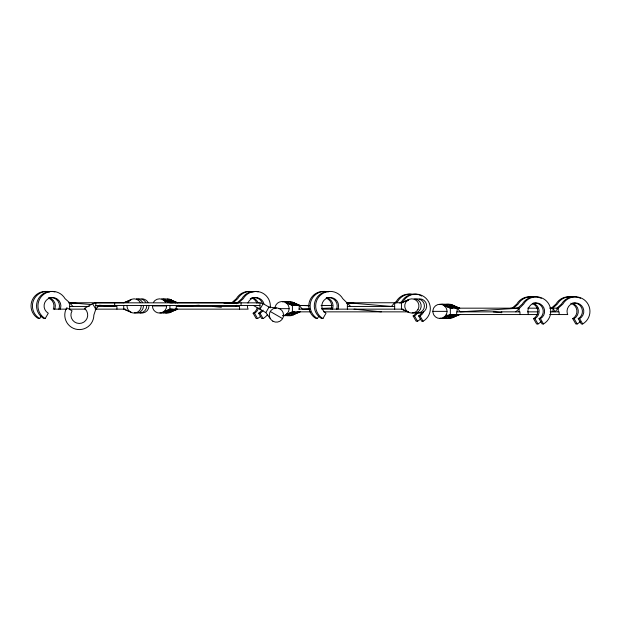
<?xml version="1.0" encoding="UTF-8"?>
<svg xmlns="http://www.w3.org/2000/svg" width="621" height="621" viewBox="0 0 621 621"><rect width="100%" height="100%" fill="white"/><g stroke="black" fill="none" stroke-linecap="round" stroke-linejoin="round"><path stroke-width="0.93" d="M54.648 309.149L55.067 308.125A8.399 8.399 -90 0 0 49.129 297.832M58.785 309.149L59.205 308.125A8.399 8.399 -90 0 0 48.927 297.832M60.159 309.149L60.586 308.125A8.399 8.399 -90 0 0 55.347 298.057A8.399 8.399 -90 0 0 44.859 302.396A8.399 8.399 -90 0 0 48.275 313.225L45.209 318.542L43.835 318.542A14.539 14.531 -90 0 1 54.858 291.901M330.993 309.149L331.42 308.125A8.399 8.399 -90 0 0 326.18 298.057M332.375 309.149L332.794 308.125A8.399 8.399 -90 0 0 326.856 297.832M336.512 309.149L336.931 308.125A8.399 8.399 -90 0 0 326.646 297.832M337.886 309.149L338.313 308.125A8.399 8.399 -90 0 0 333.073 298.057A8.399 8.399 -90 0 0 322.586 302.396A8.399 8.399 -90 0 0 326.002 313.225L322.936 318.542L321.554 318.542A14.539 14.531 -90 0 1 328.82 291.412M49.346 291.901A14.539 14.531 -90 0 0 38.316 318.542L39.69 318.542L41.444 315.507M276.43 307.938L269.025 307.084L263.149 303.692L259.951 309.227L259.951 302.831L95.797 302.831L92.599 303.692L84.378 308.435L85.263 309.111A8.399 8.399 0 0 1 85.752 320.452A8.399 8.399 0 0 1 74.497 321.934A8.399 8.399 0 0 1 72.044 310.849L66.726 307.783A14.539 14.539 0 0 0 75.552 329.099A14.539 14.539 0 0 0 93.856 315.049L95.797 309.227L95.797 302.831M270.275 318.604L265.835 312.619L269.025 307.084M323.308 291.412A14.539 14.531 -90 0 0 316.042 318.542L317.416 318.542L318.736 316.268M114.784 305.214L113.705 306.44L99.337 305.237M235.421 306.44L236.5 305.214M515.841 311.851L523.658 304.096A14.539 14.531 -90 0 1 546.519 301.084A14.539 14.531 -90 0 1 543.507 323.96L542.133 323.96L539.067 318.643A8.399 8.399 -90 0 0 533.408 303.095M99.026 305.54L95.797 309.227L92.599 303.692M229.025 303.358L238.65 302.753L243.238 298.678A14.539 14.531 -90 0 1 270.228 307.845M394.358 303.133L396.322 301.387A14.539 14.531 -90 0 1 412.67 294.61M395.732 303.133L397.696 301.387A14.539 14.531 -90 0 1 414.044 294.61M399.87 303.133L401.834 301.387A14.539 14.531 -90 0 1 418.181 294.61M401.244 303.133L403.215 301.387A14.539 14.531 -90 0 1 426.076 298.375A14.539 14.531 -90 0 1 423.064 321.251L421.69 321.251L418.624 315.934A8.399 8.399 -90 0 0 421.698 312.86M551.355 308.171L555.942 304.096A14.539 14.531 -90 0 1 571.367 297.102M552.729 308.171L557.316 304.096A14.539 14.531 -90 0 1 572.741 297.102M556.866 308.171L561.454 304.096A14.539 14.531 -90 0 1 576.878 297.102M123.719 302.753L130.891 299.796A7.11 7.103 -90 0 0 129.424 300.921M130.891 299.796L124.053 302.753L68.908 302.753M247.422 305.951A8.399 8.399 -90 0 0 247.709 308.125L248.136 309.149L169.921 309.149L163.082 312.107L170.255 309.149M172.172 309.149L165 312.107L171.838 309.149M175.433 309.149L168.594 312.107L175.774 309.149M177.691 309.149L170.511 312.107L177.35 309.149M310.275 311.851L292.413 311.851L285.575 314.816L292.747 311.851M294.665 311.851L287.492 314.816L294.331 311.851M297.925 311.851L291.086 314.816L298.266 311.851M300.184 311.851L293.003 314.816L299.842 311.851M401.779 302.753L408.618 299.796L401.445 302.753L401.445 309.149L408.618 312.107L401.779 309.149M537.08 314.56L450.341 314.56L443.503 317.525L450.675 314.56M452.593 314.56L445.42 317.525L452.251 314.56M455.853 314.56L449.014 317.525L456.194 314.56M445.311 318.231A7.11 7.103 -90 0 0 450.706 317.525L457.77 314.56M451.048 317.525L458.104 314.56M459.796 314.56L452.624 317.525L459.462 314.56M224.096 303.397L231.757 302.753L236.345 298.678A14.539 14.531 -90 0 1 252.693 291.901M510.26 308.327L512.178 308.171L516.765 304.096A14.539 14.531 -90 0 1 532.189 297.102M225.501 303.343L233.131 302.753L237.719 298.678A14.539 14.531 -90 0 1 254.067 291.901M511.65 308.319L513.551 308.171L518.139 304.096A14.539 14.531 -90 0 1 533.563 297.102M228.575 303.335L237.276 302.753L241.856 298.678A14.539 14.531 -90 0 1 258.204 291.901M515.764 308.295L517.697 308.171L522.277 304.096A14.539 14.531 -90 0 1 541.295 298.328M199.178 305.229L179.927 306.44L178.856 305.214M519.071 311.851L519.071 308.171L460.347 311.851L457.118 308.171L457.118 311.851M309.157 308.885L302.419 309.149L299.19 305.462L299.19 309.149M321.662 308.412L332.243 308M170.255 302.753L163.082 299.796L169.921 302.753L238.65 302.753M167.6 302.396A7.11 7.103 -90 0 0 165 299.796L172.172 302.753M175.774 302.753L168.594 299.796L175.433 302.753M173.112 302.396A7.11 7.103 -90 0 0 170.511 299.796L177.691 302.753M292.747 305.462L285.575 302.505L292.413 305.462L309.188 305.462M288.959 303.63A7.11 7.103 -90 0 0 287.492 302.505L294.665 305.462M298.266 305.462L291.086 302.505L297.925 305.462M294.478 303.63A7.11 7.103 -90 0 0 293.003 302.505L300.184 305.462M346.634 302.753L402.447 302.753M446.887 306.339A7.11 7.103 -90 0 0 445.42 305.206L452.593 308.171M458.104 308.171L450.706 305.206A7.11 7.103 -90 0 0 445.311 304.5M454.098 306.339A7.11 7.103 -90 0 0 452.624 305.206L459.796 308.171M321.041 305.462L332.018 305.462M95.797 305.54L259.951 305.54M69.645 306.44L89.269 306.44M97.745 306.44L116.934 306.44L116.934 309.149M347.372 306.44L394.661 306.44M450.675 308.171L443.503 305.206L450.341 308.171L519.071 308.171M527.718 308.171L537.747 308.171M549.593 308.171L558.248 308.171L562.836 304.096A14.539 14.531 -90 0 1 585.696 301.084A14.539 14.531 -90 0 1 582.684 323.96L581.31 323.96L578.236 318.643A8.399 8.399 -90 0 0 572.585 303.095M278.705 308.66L289.122 308.66M66.796 309.149L53.266 309.149L53.693 308.125A8.399 8.399 -90 0 0 48.454 298.057M69.436 309.149L85.83 309.149M95.215 309.149L125.357 309.149M298.724 309.149L309.825 309.149M321.709 309.149L403.083 309.149M432.845 311.362L447.05 311.362M323.681 311.851L408.113 311.851M527.718 311.851L538.112 311.851M550.229 311.851L559.156 311.851L559.156 314.56M260.579 316.229A14.539 14.531 -90 0 1 257.575 318.542L256.194 318.542L253.127 313.225L254.501 313.225A8.399 8.399 -90 0 0 258.414 308.125M267.348 314.8A14.539 14.531 -90 0 1 263.087 318.542L261.713 318.542L258.647 313.225L260.02 313.225A8.399 8.399 -90 0 0 263.094 310.151M549.639 314.56L567.734 314.56L567.307 313.543A8.399 8.399 -90 0 1 572.546 303.467A8.399 8.399 -90 0 1 583.026 307.814A8.399 8.399 -90 0 1 579.618 318.643L582.684 323.96M420.557 318.938A14.539 14.531 -90 0 1 417.553 321.251L416.171 321.251L413.105 315.934L414.479 315.934A8.399 8.399 -90 0 0 417.553 312.86M418.624 315.934L419.998 315.934A8.399 8.399 -90 0 0 423.693 311.532M450.706 317.525L451.273 317.525A7.11 7.103 -90 0 1 445.878 318.231M532.22 303.467A8.399 8.399 -90 0 1 533.548 318.643L534.922 318.643L537.996 323.96A14.539 14.531 -90 0 0 541 321.647M539.067 318.643L540.441 318.643L543.507 323.96M570.699 303.25A8.399 8.399 -90 0 1 572.725 318.643L574.099 318.643L577.165 323.96A14.539 14.531 -90 0 0 580.177 321.647M578.236 318.643L579.618 318.643M537.996 323.96L536.614 323.96L533.548 318.643M577.165 323.96L575.791 323.96L572.725 318.643M301.449 305.462L309.165 305.765M304.709 305.462L308.575 305.625M306.96 305.462L308.878 305.548M347.217 303.18L350.104 303.358M69.49 303.18L72.378 303.358M346.689 303.079L350.555 303.335M68.962 303.079L72.828 303.335M346.945 302.831L353.628 303.343M69.226 302.831L75.902 303.343M91.675 304.593L69.645 302.753L65.058 298.678A14.539 14.531 -90 0 0 42.197 295.666A14.539 14.531 -90 0 0 45.209 318.542M493.253 311.851L501.745 312.697L501.745 311.851M212.832 306.44L221.324 307.279L221.324 306.44M354.048 309.149L381.302 311.851M259.951 302.831L263.149 303.692M452.624 305.206L459.462 308.171M457.879 308.171L450.931 305.206A7.11 7.103 -90 0 1 452.406 306.339M451.56 305.579L457.545 308.171M456.194 308.171L449.014 305.206L455.853 308.171M445.42 305.206L452.251 308.171M293.003 302.505L299.842 305.462M287.492 302.505L294.331 305.462M170.511 299.796L177.35 302.753M165 299.796L171.838 302.753M124.053 309.149L130.891 312.107L123.719 309.149L123.719 305.493M270.275 311.494L282.586 318.604M253.57 305.54L265.835 312.619M350.601 306.44L342.784 298.678A14.539 14.531 -90 0 0 319.924 295.666A14.539 14.531 -90 0 0 322.936 318.542M72.874 306.44L69.645 302.753L69.645 309.149M419.998 315.934L423.064 321.251M414.479 315.934L417.553 321.251M260.02 313.225L263.087 318.542M254.501 313.225L257.575 318.542M528.556 314.56L528.129 313.543A8.399 8.399 -90 0 1 533.369 303.467A8.399 8.399 -90 0 1 543.849 307.814A8.399 8.399 -90 0 1 540.441 318.643M558.248 311.851L558.248 308.171L555.019 311.851L552.969 308.171L552.969 311.851M519.979 314.56L519.979 311.851L456.652 311.851L456.652 314.56M450.341 308.171L450.341 314.56M394.661 309.149L394.661 302.753L391.432 306.44L347.372 302.753L347.372 309.149M292.413 305.462L292.413 311.851M241.072 302.831L241.072 305.54M239.559 309.149L239.559 306.44L176.232 306.44L176.232 309.149M169.921 305.493L169.921 309.149M114.675 302.831L114.675 305.54M532.903 303.25A8.399 8.399 -90 0 1 534.922 318.643M443.627 304.5A7.11 7.103 -90 0 1 451.614 307.814M451.614 314.917A7.11 7.103 -90 0 1 443.627 318.231M453.532 314.917A7.11 7.103 -90 0 1 450.931 317.525M448.02 314.917A7.11 7.103 -90 0 1 445.42 317.525M440.367 304.5A7.11 7.103 -90 0 1 447.229 306.339M447.229 316.392A7.11 7.103 -90 0 1 440.367 318.231M445.878 304.5A7.11 7.103 -90 0 1 451.273 305.206M407.143 300.921A7.11 7.103 -90 0 1 408.618 299.796M414.091 298.841A7.11 7.103 -90 0 1 421.131 306.875A7.11 7.103 -90 0 1 412.251 312.813M415.511 299.081A7.11 7.103 -90 0 1 424.453 305.951A7.11 7.103 -90 0 1 415.511 312.813M419.602 298.841A7.11 7.103 -90 0 1 426.643 306.875A7.11 7.103 -90 0 1 417.762 312.813M317.416 318.542A14.539 14.531 -90 0 1 328.447 291.901M416.179 312.86A8.399 8.399 -90 0 1 413.105 315.934M419.09 294.89A14.539 14.531 -90 0 1 421.69 296.062M274.917 308.66A7.11 7.103 -90 0 1 281.398 301.573A7.11 7.103 -90 0 1 289.013 307.426A7.11 7.103 -90 0 1 283.859 315.522M285.908 302.505A7.11 7.103 -90 0 1 287.383 303.63M287.383 313.683A7.11 7.103 -90 0 1 285.908 314.816M287.95 301.79A7.11 7.103 -90 0 1 294.812 303.63M294.812 313.683A7.11 7.103 -90 0 1 287.95 315.522M285.699 301.79A7.11 7.103 -90 0 1 293.686 305.105M293.686 312.216A7.11 7.103 -90 0 1 285.699 315.522M291.428 302.505A7.11 7.103 -90 0 1 292.895 303.63M292.895 313.683A7.11 7.103 -90 0 1 291.428 314.816M294.478 313.683A7.11 7.103 -90 0 1 293.003 314.816M288.959 313.683A7.11 7.103 -90 0 1 287.492 314.816M282.439 301.79A7.11 7.103 -90 0 1 289.301 303.63M289.301 313.683A7.11 7.103 -90 0 1 282.439 315.522M127.949 302.396A7.11 7.103 -90 0 1 140.261 302.396M141.208 305.951A7.11 7.103 -90 0 1 134.105 313.062A7.11 7.103 -90 0 1 127.002 305.951M136.364 298.841A7.11 7.103 -90 0 1 142.512 302.396M143.467 305.951A7.11 7.103 -90 0 1 134.524 312.813M39.69 318.542A14.539 14.531 -90 0 1 49.796 291.691M141.875 298.841A7.11 7.103 -90 0 1 148.031 302.396M148.978 305.951A7.11 7.103 -90 0 1 140.036 312.813M137.784 299.081A7.11 7.103 -90 0 1 145.772 302.396M146.727 305.951A7.11 7.103 -90 0 1 137.784 312.813M153.371 302.396A7.11 7.103 -90 0 1 165.683 302.396M251.8 298.057A8.399 8.399 -90 0 1 256.822 303.079M257.04 308.125A8.399 8.399 -90 0 1 253.127 313.225M168.935 299.796A7.11 7.103 -90 0 1 170.402 300.921M167.297 298.841A7.11 7.103 -90 0 1 172.32 300.921M170.853 312.107A7.11 7.103 -90 0 1 165.458 312.813M247.934 303.079A8.399 8.399 -90 0 1 263.933 303.778M163.207 299.081A7.11 7.103 -90 0 1 171.194 302.396M171.194 309.506A7.11 7.103 -90 0 1 163.207 312.813M171.986 310.974A7.11 7.103 -90 0 1 170.511 312.107M166.467 310.974A7.11 7.103 -90 0 1 165 312.107M163.416 299.796A7.11 7.103 -90 0 1 164.891 300.921M252.483 297.832A8.399 8.399 -90 0 1 258.196 303.079M250.247 298.67A8.399 8.399 -90 0 1 262.559 303.778M261.72 310.151A8.399 8.399 -90 0 1 258.647 313.225M161.786 298.841A7.11 7.103 -90 0 1 166.808 300.921M165.333 312.107A7.11 7.103 -90 0 1 159.946 312.813M572.073 303.25A8.399 8.399 -90 0 1 574.099 318.643M455.224 314.917A7.11 7.103 -90 0 1 452.624 317.525M447.57 304.5A7.11 7.103 -90 0 1 452.965 305.206M454.432 316.392A7.11 7.103 -90 0 1 447.57 318.231M445.731 318.231A7.11 7.103 -90 0 1 442.059 318.231M442.059 304.5A7.11 7.103 -90 0 1 445.731 304.5M443.479 318.231A7.11 7.103 -90 0 1 439.8 318.231M439.8 304.5A7.11 7.103 -90 0 1 443.479 304.5M577.802 297.319A14.539 14.531 -90 0 1 580.472 298.328M166.63 305.951L152.424 305.951A7.11 7.103 -90 0 0 159.527 313.062A7.11 7.103 -90 0 0 166.63 305.951M446.103 314.917A7.11 7.103 -90 0 0 439.947 304.259A7.11 7.103 -90 0 0 433.792 314.917A7.11 7.103 -90 0 0 446.103 314.917M417.987 309.506A7.11 7.103 -90 0 0 411.832 298.841A7.11 7.103 -90 0 0 405.676 309.506A7.11 7.103 -90 0 0 417.987 309.506M272.875 321.204A7.11 7.11 0 0 0 283.541 315.049A7.11 7.11 0 0 0 272.875 308.893A7.11 7.11 0 0 0 272.875 321.204"/></g></svg>
